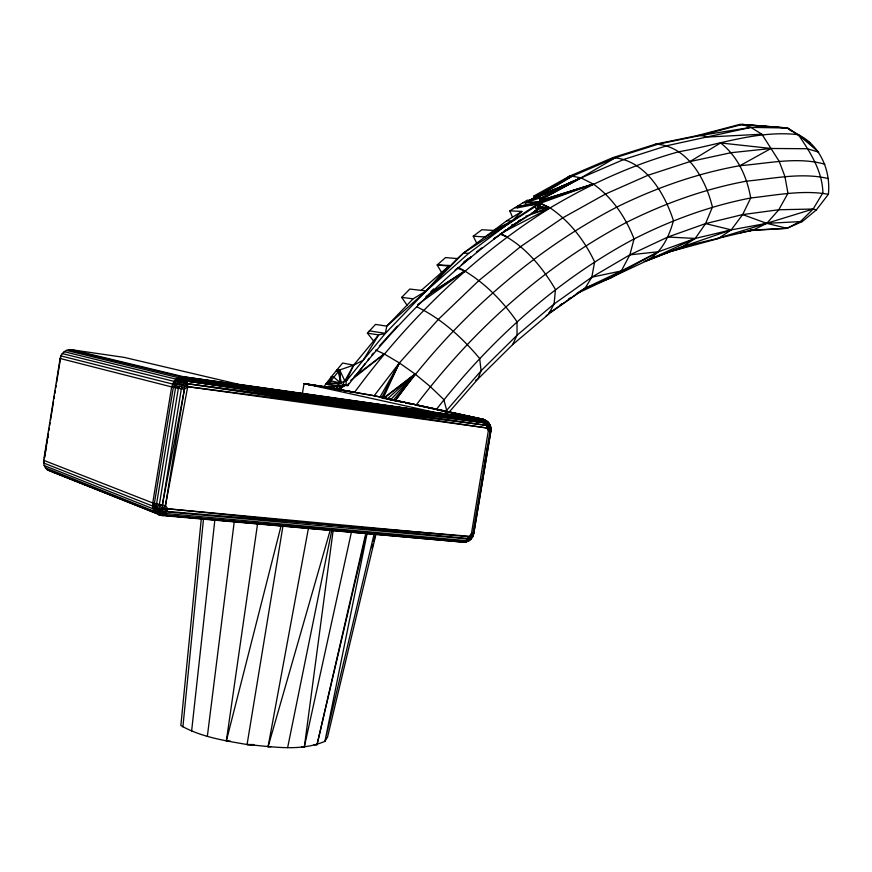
<?xml version="1.0" encoding="UTF-8"?>
<svg xmlns="http://www.w3.org/2000/svg" width="872" height="872" viewBox="0 0 872 872"><rect width="100%" height="100%" fill="white"/><g stroke="black" fill="none" stroke-linecap="round" stroke-linejoin="round"><path stroke-width="1.31" d="M748.525 230.699L787.056 228.311L802.349 221.499L816.366 209.89L828.4 194.314C830.809 170.552 820.323 145.679 798.327 134.669C757.506 129.95 718.615 144.948 678.917 151.717C633.552 164.296 590.508 183.818 550.134 207.918C473.616 255.758 407.911 319.686 354.599 392.291L306.323 384.083L374.175 395.735L482.412 419.105C487.862 420.086 491.841 425.591 490.794 431.095L473.66 533.642C472.929 538.504 468.373 542.373 463.457 542.166L161.625 515.472L49.377 470.858C45.257 469.212 42.957 464.613 43.687 460.307L60.146 358.479C60.92 353.127 66.174 348.953 71.569 349.727L124.271 357.4L239.048 384.399L432.392 411.802L304.045 383.582L302.377 393.719M44.134 465.517L159.009 511.166L470.836 539.201L472.875 533.784L490.031 431.073L489.944 424.86L487.862 425.514L187.72 386.667L179.25 384.29L172.514 384.018L60.909 355.896L56.582 382.655M508.234 228.529L536.738 210.61C540.346 207.721 541.708 202.184 539.757 197.988L537.948 197.039L525.663 202.805L523.091 202.707L509.826 210.871L512.42 217.052M509.826 210.871L521.881 211.416L506.752 220.758L463.544 253.011L457.244 258.603L385.337 333.387L378.601 334.935L353.64 365.161L342.631 384.825L343.862 386.034L339.132 389.119L336.134 388.868L354.599 392.291L306.323 384.083L331.131 387.996C331.687 386.678 350.991 383.037 343.862 386.034L327.316 387.201L306.323 384.083L374.175 395.735L399.376 362.916L438.322 319.425L478.881 280.555L520.551 246.645L562.92 217.76L605.549 194.009L648.016 175.272L689.948 161.582L720.588 142.954L771.044 148.48L807.265 148.731L818.754 152.153L798.327 134.669L787.438 127.988L750.868 127.399L700.26 135.498L658.306 144.131L615.501 157.647L581.035 177.877L540.28 199.459L539.637 201.508L525.663 202.805L539.757 197.988L539.517 206.98L550.134 207.918C569.808 221.194 584.491 240.596 594.628 261.862L591.805 277.165L585.101 288.229L546.166 315.74M473.245 533.032L472.7 536.662L473.245 533.032C474.695 536.443 469.452 540.629 466.269 541.894L158.878 514.84L154.562 511.439L154.377 503.493L173.321 387.342L176.133 379.2L181.387 376.878L184.243 376.889L482.412 419.105L486.489 420.795L490.925 427.596L490.925 431.008L473.823 533.392L470.836 539.201M490.522 429.733C490.489 422.822 489.89 422.789 490.794 431.095L488.593 430.932L486.87 427.978L486.096 423.018L483.884 419.781L184.243 376.889L71.569 349.727M576.272 293.853L646.664 260.848L682.22 246.798L753.408 229.957L766.771 223.352L778.805 209.76L787.961 193.301L784.942 176.58L779.197 161.331L761.866 134.201L750.868 127.399L667.2 145.646L624.385 159.238L581.035 177.877L540.237 199.339L539.757 197.988L540.542 203.165L550.134 207.918L539.43 207.231L539.572 204.244L540.553 203.775L550.134 207.918L501.847 232.868M66.436 350.402L178.607 377.718L486.096 423.018L488.767 428.108L471.414 533.773L470.117 539.179L468.744 540.858L463.457 542.166L158.878 514.84M184.243 376.889L185.485 377.587L187.262 381.14L184.886 386.133L165.451 505.553L167.773 508.801L165.647 513.499L162.955 515.603L156.47 513.466L156.568 504.049L175.534 387.789L178.607 377.718L181.245 379.44L187.262 381.14L486.696 425.362L186.041 383.506L180.144 381.62L173.975 381.358L62.228 353.563M466.269 541.894L466.335 541.032M520.213 220.235L513.652 224.998C449.974 269.077 395.147 324.58 347.721 385.577L345.879 385.511L346.282 381.108L353.64 365.161L363.155 360.278L385.337 333.387L386.787 326.128L413.121 298.813L426.255 290.954L468.613 253.425L511.918 221.041L537.893 203.885L539.637 201.508L540.553 203.775L540.248 199.514L540.629 200.418L593.342 184.09C612.384 197.475 625.725 217.455 634.064 238.939L629.857 254.853L621.278 270.963L610.444 277.972L585.101 288.229L577.286 293.047M45.409 467.795L154.562 511.439L160.067 514.763L159.009 511.166L159.369 504.605L178.346 388.302L180.144 381.62L182.401 377.881L185.485 377.587L482.412 419.105L380.661 397.218M201.388 517.881L180.842 725.558C200.985 737.08 224.518 740.59 247.07 744.535C272.685 746.661 300.491 751.795 324.918 741.342L327.556 737.036L376.115 533.62M182.902 726.834L203.514 518.709M191.611 731.085L214.915 519.363M539.43 207.231L537.893 203.885L535.125 206.664L463.544 253.011L426.255 290.954L386.787 326.128L375.527 324.417L367.395 333.126L378.601 334.935L363.155 360.278L346.282 381.108L344.767 380.792L340.799 383.135L328.155 384.574L330.946 380.824L331.425 376.671L342.609 363.025L353.64 365.161L339.666 369.957L337.333 369.488M207.351 736.36L234.132 522.557M473.66 533.642L471.414 533.773L471.774 537.043L470.117 539.179L465.027 541.599L164.328 514.927L162.334 513.521L162.366 505.117L181.343 388.803L184.112 380.127L186.499 379.08L484.516 419.748L374.175 395.735M301.668 746.835L304.35 746.846L333.05 531.179M230.393 741.135L226.339 740.96L257.654 523.178M43.6 462.967L44.036 460.296L43.6 462.967L158.977 508.572L167.773 508.801L472.482 537.065M44.461 457.615L48.363 433.526M48.788 430.844L49.224 428.163M49.66 425.492L50.086 422.811M50.522 420.141L53.552 401.403M53.988 398.722L54.413 396.041M54.849 393.37L55.285 390.689M55.721 388.018L56.146 385.337M253.73 744.808L247.07 744.535L283.171 524.748M481.671 482.576L482.118 479.927M482.565 477.267L483.001 474.608M483.448 471.959L483.895 469.3M484.342 466.651L484.778 463.991M485.224 461.332L485.671 458.683M486.107 456.023L486.554 453.375M487.001 450.715L487.437 448.055M44.505 457.637L46.554 445.625M47.012 442.954L47.459 440.284M47.916 437.624L48.374 434.954M471.087 538.787L468.744 540.858L165.647 513.499L164.884 508.681L187.72 386.667L187.262 381.14L485.137 421.154L488.494 422.593L489.563 425.416L490.097 425.024M270.767 746.792L268.075 746.781L308.426 528.269M43.687 460.307L152.742 502.959L162.366 505.117L184.428 389.293L187.72 386.667L486.87 427.978L490.794 427.454M304.045 383.582L324.101 386.558L325.845 384.083L329.289 383.026L331.425 376.671L333.747 377.162L340.799 383.135L332.079 388.204L338.369 389.283L336.134 388.868L339.132 389.119L340.843 387.19M287.651 747.566L331.96 529.566M367.254 532.607L324.918 741.342L374.055 534.264M304.35 746.846L351.656 531.037M365.946 532.672L317.027 744.699L314.334 744.688M366.338 533.882L317.027 744.699L314.312 744.59M226.339 740.96L281.1 525.762M372.039 547.976L373.053 544.041M373.717 541.403L375.734 533.511M268.075 746.781L330.51 529.195M486.489 420.795L485.137 421.154L186.499 379.08L176.133 379.2L173.975 381.358L171.653 386.961L152.742 502.959L153.189 508.867L154.562 511.439M644.212 261.502C660.823 254.918 668.966 236.955 673.457 220.692C664.475 192.93 645.084 159.87 612.842 157.636L569.569 176.155L533.937 195.982L534.7 197.944M348.604 383.397L347.721 385.577L342.631 384.825L345.879 385.511M68.964 349.683L181.387 376.878L485.137 421.154L487.731 422.746L487.862 425.514L486.87 427.978L187.676 383.745L486.096 423.018L488.494 422.593L490.925 431.008L490.326 430.801M328.711 383.211L331.109 379.473M802.349 221.499L766.771 223.352L731.248 229.87L695.235 238.448L646.664 260.848L682.22 246.798L695.235 238.448L705.59 223.603L712.413 207.089C705.742 179.425 687.441 145.7 655.602 144.142L612.842 157.636M465.027 541.599L471.414 533.773M468.024 540.771L470.651 536.52M382.993 398.537L399.376 362.916L384.236 353.956L375.723 350.053M448.851 412.434L477.791 379.135L512.583 344.669L517.042 335.219L554.08 303.979L591.805 277.165L629.857 254.853L667.908 237.02L705.59 223.603L742.65 214.588L778.805 209.76L813.151 209.029L816.366 209.89M651.853 258.112L671.832 251.147L718.136 238.656L731.248 229.87L742.65 214.588L750.694 197.988C747.064 177.005 737.767 156.241 720.588 142.954M445.047 412.511L446.682 410.341L443.826 399.572L430.201 386.514L415.083 374.034L399.376 362.916L381.707 397.905L402.799 402.384M380.007 397.076L399.376 362.916M750.868 230.164L787.056 228.311L800.888 221.117L813.151 209.029L822.917 192.777C822.242 170.803 810.273 152.24 798.327 134.669M344.538 385.315L339.317 389.435L340.287 387.255M395.136 400.946C453.342 320.983 528.988 252.902 616.886 207.035C655.886 187.84 697.12 173.332 739.968 165.669C767.883 163.489 797.335 156.48 824.836 164.219M395.092 400.684L415.083 374.034L384.062 397.719M339.132 389.119L336.014 386.274L325.845 384.083L331.425 376.671M436.567 409.219C490.249 340.2 556.685 280.261 634.064 238.939C670.971 220.224 710.015 205.857 750.694 197.988C776.276 195.165 802.85 189.671 828.4 194.314M416.369 404.793C472.733 330.335 543.725 266.015 626.608 222.338C664.628 203.35 704.816 188.864 746.65 181.114C773.453 178.673 801.553 172.198 828.138 178.553M344.767 380.792L339.666 369.957L339.099 370.655L340.799 383.135L329.289 383.026M325.845 384.083L329.78 380.628L330.946 380.824L338.314 371.614L335.982 371.145M354.065 376.944L356.43 374.971L365.27 363.548M367.679 360.43L369.292 358.359M371.701 355.242L373.314 353.16M340.963 387.397L339.317 389.435L343.252 386.111M393.348 400.248L415.083 374.034L384.367 397.981M446.682 410.341L481.104 370.753L517.042 335.219L517.02 321.746C501.727 299.63 482.151 280.021 458.258 267.366M407.006 305.113L401.687 297.385L409.786 289.057L426.255 290.954L449.472 265.47L437.155 264.968L441.919 273.056M379.331 346.064L397.381 326.106M426.255 290.954L449.472 265.47M173.321 387.342L180.144 381.62L182.095 385.032L178.346 388.302L173.321 387.342L60.146 358.479M390.373 400.019L415.083 374.034L387.539 398.777M156.262 507.842L154.377 503.493L152.622 505.989L154.093 509.172L159.369 504.605L161.876 508.888L159.009 511.166M172.514 384.018L178.509 379.157M164.884 508.681L159.402 513.292L156.764 512.485L154.093 509.172M521.881 211.416L511.918 221.041L485.105 236.988L473.245 236.181L476.81 243.386M430.801 291.597L433.711 288.839M161.876 508.888L165.451 505.553L162.366 505.117M343.285 385.784L339.317 389.435L343.35 385.871M421.263 290.409L448.797 266.058L437.155 264.968L445.548 257.578L457.244 258.603M512.583 344.669L548.477 314.334L554.08 303.979L555.475 289.504C542.155 266.887 524.388 245.381 500.452 233.642M455.13 270.113L457.201 268.391M461.343 264.946L470.651 257.207L464.427 261.611M158.977 508.572L156.339 510.425L159.402 513.292L162.334 513.521L167.773 508.801L467.795 538.514M350.806 380.366L384.236 353.956L356.43 374.971M565.372 179.37L569.569 176.155L573.547 175.327M476.406 252.03L481.747 247.942M493.508 238.95L495.656 237.315M174.901 381.576L178.346 388.302L181.343 388.803L184.886 386.133M473.245 236.181L481.878 229.718L493.792 230.459L511.918 221.041L506.752 220.758M463.359 262.439L470.651 257.207M549.011 313.004L552.259 310.683M559.857 305.265L562.026 303.718M568.544 299.063L570.713 297.516M417.623 304.601L464.874 271.029L457.331 268.151M466.509 540.357L468.973 538.613L468.787 536.226L166.835 511.406M493.672 239.037L499.22 235.135M501.444 233.576L524.475 217.564M564.064 179.992L569.569 176.155L572.185 176.199L581.035 177.877L593.342 184.09L540.542 203.165M549.306 313.004L585.101 288.229L621.278 270.963L658.545 251.736L695.235 238.448L667.908 237.02M503.907 231.244L506.087 229.75M510.436 226.753L515.886 223.003M518.066 221.51L520.246 220.017M425.928 296.524L464.874 271.029L429.144 293.853M523.091 202.707L527.244 200.189L529.816 200.277L535.593 196.647L537.937 196.909L581.035 177.877L540.477 200.059L540.28 199.459L540.575 201.705L593.342 184.09L540.662 200.516L540.248 199.514L540.586 201.487L593.342 184.09M515.047 207.667L517.608 207.776L519.875 206.381L539.637 201.508M355.22 375.767L356.027 375.276M615.501 157.647L572.185 176.199L537.937 196.909L529.816 200.277L581.035 177.877L540.051 198.762L539.757 197.988M534.558 211.144L538.525 208.866L550.134 207.918L525.685 216.267M618.455 273.448L610.444 277.972L602.846 280.86M533.937 195.982L536.52 196.069L572.185 176.199M739.968 165.669L771.044 148.48L731.052 152.698L689.948 161.582M475.611 380.301L477.791 379.135L481.104 370.753L479.655 358.49C462.116 337.617 441.406 318.542 416.609 306.726M177.387 381.391L181.245 379.44L183.109 382.383M536.52 196.069L537.948 197.039L581.035 177.877L539.953 198.489L538.22 197.094L525.663 202.805M532.171 212.779L536.738 210.61L537.893 203.885L517.303 206.272M581.035 177.877L529.816 200.277M464.133 541.872L459.304 541.174M182.095 385.032L186.041 383.506L187.72 386.667M533.577 211.711L536.738 210.61L535.125 206.664M682.22 246.798L731.248 229.87L705.59 223.603M671.832 251.147L689.97 245.479M337.9 389.261L338.532 389.065L336.014 386.274L326.411 387.059L324.101 386.558M511.515 225.652L513.652 224.998L511.918 224.387M813.151 209.029L715.618 239.004M531.157 213.487L550.134 207.918L539.517 207.155M487.797 422.931L488.614 422.702L486.358 421.1L488.494 422.593M655.602 144.142L697.535 135.531L739.511 124.489L742.279 124.434L787.438 127.988L810.328 143.128L806.905 141.286M697.535 135.531L700.26 135.498L742.279 124.434L787.438 127.988L791.645 131.192M740.47 232.802L753.408 229.957L749.746 230.513M591.805 277.165L621.278 270.963M517.608 207.776L537.893 203.885L539.321 207.482L550.134 207.918L538.613 208.648L537.893 203.885L538.525 208.866M749.822 230.448L753.713 229.718M749.855 230.502L755.152 229.739M629.857 254.853L658.545 251.736L610.444 277.972L607.871 277.95M761.866 134.201L709.143 136.948L700.26 135.498M775.677 127.203L778.456 127.149M162.334 513.521L165.647 513.499M247.07 744.535L253.796 744.557M739.511 124.489L747.555 125.088M750.225 125.296L759.599 125.993M762.281 126.2L771.655 126.898M463.544 253.011L468.613 253.425M162.955 515.603L53.77 472.21M401.687 297.385L413.121 298.813M185.485 377.587L483.884 419.781M187.262 381.14L486.096 423.018M326.411 387.059L327.174 387.179M181.343 388.803L184.428 389.293M369.281 330.826L385.337 333.387M337.05 369.859L339.382 370.328L340.799 383.135L330.946 380.824M336.766 370.186L339.099 370.655M437.057 409.829L484.516 419.748L417.296 405.469M405.436 402.94L410.701 404.063M787.056 228.311L766.771 223.352L742.65 214.588M64.179 351.688L176.133 379.2M159.402 513.292L164.328 514.927M742.279 124.434L750.868 127.399M499.928 234.045L507.155 236.922L501.465 234.306M47.164 469.616L156.47 513.466M487.862 425.514L490.053 427.651M181.387 376.878L182.401 377.881M367.395 333.126L374.012 341.552M487.731 422.746L489.181 425.067M184.112 380.127L186.041 383.506M488.767 428.108L490.031 431.073M338.314 371.614L340.799 383.135L339.666 369.957"/></g></svg>
